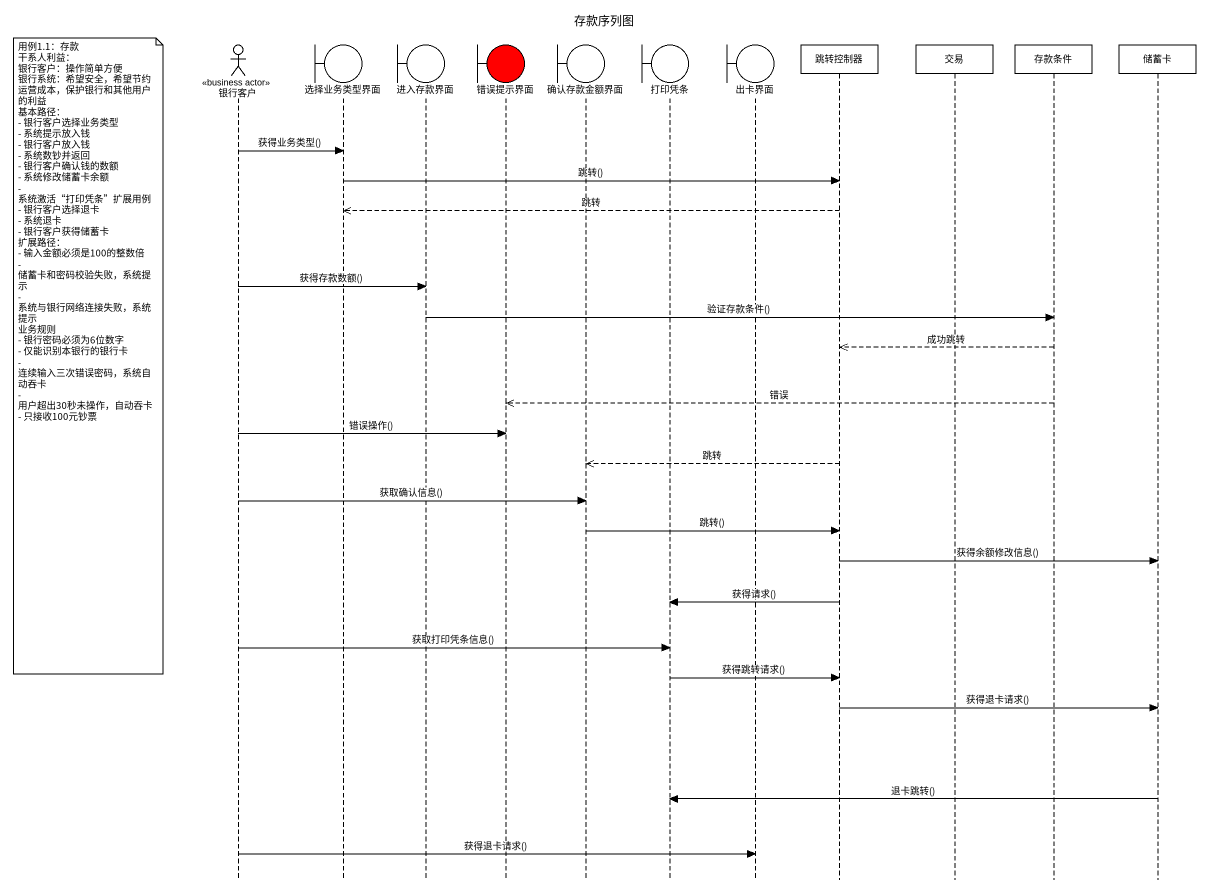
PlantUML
@startuml
title 存款序列图
hide footbox
actor 银行客户 <<business actor>>
boundary 选择业务类型界面
boundary 进入存款界面
boundary 错误提示界面 #FF0000
boundary 确认存款金额界面
boundary 打印凭条
boundary 出卡界面
participant 跳转控制器 #FFFFFF
participant 交易
participant 存款条件 #FFFFFF
participant 储蓄卡

银行客户 -> 选择业务类型界面 : 获得业务类型()
选择业务类型界面 -> 跳转控制器 : 跳转()
跳转控制器 -->> 选择业务类型界面 : 跳转
银行客户 -> 进入存款界面 : 获得存款数额()
进入存款界面 -> 存款条件 : 验证存款条件()
存款条件 -->> 跳转控制器 : 成功跳转
note left of 银行客户
  用例1.1：存款
  干系人利益：
  银行客户：操作简单方便
  银行系统：希望安全，希望节约运营成本，保护银行和其他用户的利益
  基本路径：
  - 银行客户选择业务类型
  - 系统提示放入钱
  - 银行客户放入钱
  - 系统数钞并返回
  - 银行客户确认钱的数额
  - 系统修改储蓄卡余额
  - 系统激活“打印凭条”扩展用例
  - 银行客户选择退卡
  - 系统退卡
  - 银行客户获得储蓄卡
  扩展路径：
  - 输入金额必须是100的整数倍
  - 储蓄卡和密码校验失败，系统提示
  - 系统与银行网络连接失败，系统提示
  业务规则
  - 银行密码必须为6位数字
  - 仅能识别本银行的银行卡
  - 连续输入三次错误密码，系统自动吞卡
  - 用户超出30秒未操作，自动吞卡
  - 只接收100元钞票
end note
存款条件 -->> 错误提示界面 : 错误
银行客户 -> 错误提示界面 : 错误操作()
跳转控制器 -->> 确认存款金额界面 : 跳转
银行客户 -> 确认存款金额界面 : 获取确认信息()
确认存款金额界面 -> 跳转控制器 : 跳转()
跳转控制器 -> 储蓄卡 : 获得余额修改信息()
跳转控制器 -> 打印凭条 : 获得请求()
银行客户 -> 打印凭条 : 获取打印凭条信息()
打印凭条 -> 跳转控制器 : 获得跳转请求()
跳转控制器 -> 储蓄卡 : 获得退卡请求()
储蓄卡 -> 打印凭条 : 退卡跳转()
银行客户 -> 出卡界面 : 获得退卡请求()
@enduml
